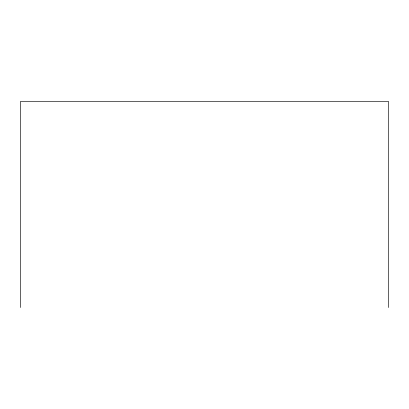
<?xml version="1.0" encoding="UTF-8"?>
<svg xmlns="http://www.w3.org/2000/svg" width="409" height="409" viewBox="0 0 409 409"><rect width="100%" height="100%" fill="white"/><g stroke="black" fill="none" stroke-linecap="round" stroke-linejoin="round"><path stroke-width="0.61" d="M388.55 307.517L388.55 101.483L20.45 101.483L20.45 307.517"/></g></svg>
